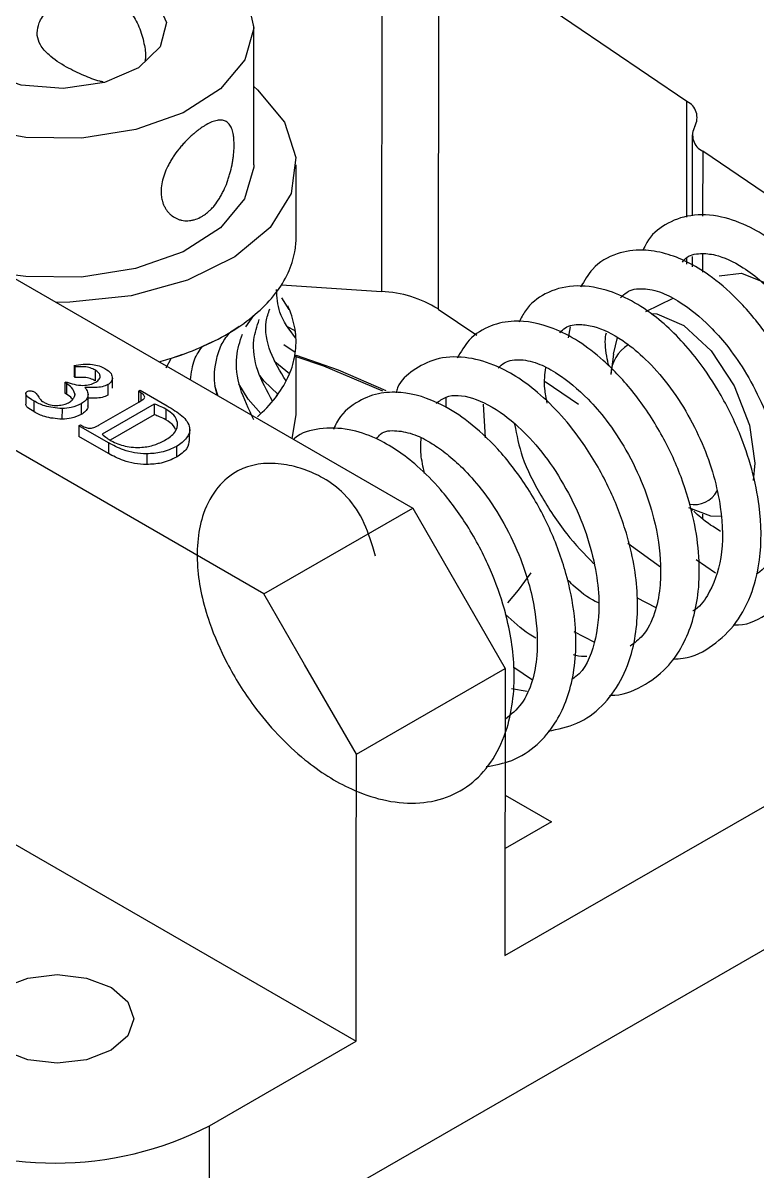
# Model space of a CAD drawing. Header units: millimetres. Extents: x 71 to 341, y 55 to 259.
# Drawn here: x 189.52 to 206.34, y 217.82 to 244.14 of the extents above; entities that cross this region are included whole.
import ezdxf

# ---------------------------------------------------------------- set-up
doc = ezdxf.new("R2010")
doc.units = ezdxf.units.MM

msp = doc.modelspace()

# ---------------------------------------------------------------- linework, layer by layer
at = {"color": 7, "linetype": 'Continuous', "lineweight": 25}
for p, q in [((197.741, 246.608), (197.732, 237.986)), ((199.039, 246.207), (199.03, 237.585)), ((204.732, 242.344), (199.039, 246.207)), ((194.803, 240.889), (194.807, 244.075)), ((204.855, 241.579), (204.853, 239.724)), ((216.199, 233.668), (205.094, 241.203)), ((195.777, 239.226), (195.778, 240.888)), ((185.796, 240.32), (198.45, 233.015)), ((204.852, 238.792), (204.852, 238.55)), ((195.442, 238.142), (197.732, 237.986)), ((195.62, 237.575), (195.449, 237.844)), ((204.409, 237.828), (203.786, 237.523)), ((194.894, 237.51), (194.809, 237.437)), ((199.03, 237.585), (199.918, 236.983)), ((194.469, 237.181), (194.371, 237.117)), ((194.621, 237.175), (194.809, 237.437)), ((195.755, 237.086), (195.577, 237.18)), ((202.056, 237.18), (202.008, 236.922)), ((194.371, 237.117), (194.268, 237.052)), ((195.767, 236.998), (195.755, 237.086)), ((203.051, 236.55), (203.145, 236.93)), ((193.748, 236.776), (193.629, 236.722)), ((193.862, 236.83), (193.748, 236.776)), ((195.756, 236.591), (195.491, 236.767)), ((192.799, 236.239), (192.909, 236.453)), ((193.04, 236.496), (192.909, 236.453)), ((193.168, 236.539), (193.04, 236.496)), ((195.725, 236.419), (195.744, 236.503)), ((195.744, 236.503), (195.756, 236.591)), ((195.773, 235.169), (195.774, 236.524)), ((203.051, 236.55), (202.99, 236.083)), ((190.705, 236.256), (190.685, 236.287)), ((190.685, 236.287), (190.685, 236.042)), ((190.705, 236.256), (190.705, 236.011)), ((191.169, 236.187), (191.168, 235.942)), ((190.476, 235.899), (190.507, 235.917)), ((190.512, 235.878), (190.476, 235.899)), ((190.476, 235.899), (190.476, 235.654)), ((190.512, 235.878), (190.512, 235.633)), ((190.705, 236.011), (190.685, 236.042)), ((191.564, 235.769), (191.565, 236.014)), ((195.546, 235.935), (195.588, 236.016)), ((195.588, 236.016), (195.623, 236.102)), ((201.484, 235.921), (202.245, 235.404)), ((189.581, 235.651), (189.581, 235.406)), ((190.512, 235.633), (190.476, 235.654)), ((190.706, 235.64), (190.706, 235.613)), ((191.007, 235.346), (191.007, 235.652)), ((191.462, 235.851), (191.462, 235.606)), ((192.163, 235.698), (192.202, 235.721)), ((192.22, 235.665), (192.163, 235.698)), ((192.163, 235.698), (192.163, 235.453)), ((192.202, 235.721), (192.821, 235.363)), ((192.22, 235.665), (192.22, 235.483)), ((193.989, 235.59), (193.914, 235.822)), ((195.301, 235.549), (195.359, 235.631)), ((189.761, 235.477), (189.761, 235.232)), ((190.852, 235.413), (190.852, 235.168)), ((191.262, 234.927), (192.171, 235.451)), ((192.526, 235.407), (191.329, 234.718)), ((192.169, 235.45), (192.163, 235.453)), ((192.526, 235.407), (192.526, 235.162)), ((195.237, 235.473), (195.301, 235.549)), ((199.204, 235.559), (199.204, 235.329)), ((200.118, 234.629), (200.068, 235.406)), ((190.41, 235.303), (190.409, 235.058)), ((192.526, 235.162), (191.514, 234.58)), ((192.787, 235.292), (192.786, 235.047)), ((194.892, 235.114), (194.97, 235.189)), ((195.686, 234.611), (195.773, 235.169)), ((190.794, 234.91), (190.793, 234.665)), ((190.794, 234.91), (190.832, 234.932)), ((191.473, 234.518), (190.794, 234.91)), ((190.832, 234.932), (190.889, 234.899)), ((193.335, 234.556), (193.336, 234.862)), ((191.473, 234.272), (190.793, 234.665)), ((191.473, 234.518), (191.473, 234.272)), ((193.036, 234.435), (193.036, 234.19)), ((192.352, 234.264), (192.352, 234.019)), ((206.289, 234.049), (206.254, 233.651)), ((195.038, 231.051), (198.45, 233.015)), ((198.45, 233.015), (200.568, 229.34)), ((204.846, 232.987), (204.846, 232.958)), ((204.126, 231.663), (203.38, 232.209)), ((204.947, 231.842), (205.386, 231.539)), ((203.579, 230.968), (204.017, 230.744)), ((202.144, 230.193), (202.611, 229.943)), ((197.157, 227.375), (200.568, 229.34)), ((200.568, 229.34), (200.562, 222.759)), ((200.764, 229.373), (201.19, 229.086)), ((201.07, 228.816), (200.709, 228.875)), ((183.442, 228.708), (197.151, 220.794)), ((200.562, 222.759), (210.839, 228.678)), ((193.79, 215.576), (213.456, 226.902)), ((200.565, 226.438), (201.627, 225.826)), ((201.627, 225.826), (200.564, 225.214)), ((193.793, 218.86), (197.151, 220.794)), ((193.79, 215.576), (193.793, 218.86))]:
    msp.add_line(p, q, dxfattribs=at)
at = {"color": 8, "linetype": 'Continuous', "lineweight": 25}
for p, q in [((204.729, 239.693), (204.732, 242.344)), ((205.094, 241.203), (205.093, 239.713)), ((205.092, 238.851), (205.092, 238.432)), ((204.728, 238.612), (204.728, 238.751)), ((205.086, 232.883), (205.086, 232.777))]:
    msp.add_line(p, q, dxfattribs=at)
at = {"color": 7, "linetype": 'Continuous', "lineweight": 25, "flags": 128}
for points in [[(187.296, 242.153), (186.476, 242.721), (185.966, 243.398), (185.807, 244.131), (186.013, 244.86), (186.567, 245.526), (187.424, 246.074), (188.514, 246.461), (189.75, 246.655), (191.031, 246.64), (192.253, 246.418), (193.317, 246.006), (194.137, 245.439), (194.647, 244.761), (194.806, 244.028), (194.6, 243.299), (194.046, 242.633), (193.189, 242.085), (192.099, 241.698), (190.863, 241.504), (189.582, 241.519), (188.361, 241.741), (187.296, 242.153)], [(188.634, 243.009), (188.05, 243.46), (187.81, 244.005), (187.95, 244.562), (188.448, 245.045), (189.23, 245.381), (190.175, 245.519), (191.14, 245.438), (191.979, 245.15), (192.563, 244.699), (192.803, 244.154), (192.663, 243.597), (192.165, 243.114), (191.383, 242.778), (190.438, 242.64), (189.473, 242.721), (188.634, 243.009)], [(194.805, 242.687), (194.894, 242.61), (195.51, 241.866), (195.771, 241.056), (195.659, 240.234), (195.182, 239.457), (194.373, 238.779), (193.286, 238.244), (191.996, 237.89), (190.591, 237.74), (190.272, 237.736)], [(194.803, 240.889), (194.803, 240.841), (194.596, 240.113), (194.043, 239.447), (193.186, 238.899), (192.095, 238.512), (190.86, 238.318), (189.579, 238.333), (189.145, 238.387)], [(195.038, 231.051), (185.715, 236.433), (178.39, 240.662)], [(205.469, 238.347), (205.987, 238.404), (206.492, 238.198)], [(203.925, 237.484), (204.04, 237.473), (204.663, 237.206), (205.285, 236.627), (205.813, 235.824), (206.165, 234.918), (206.289, 234.049)], [(195.774, 236.523), (196.736, 236.193), (197.829, 235.72)], [(197.763, 235.701), (196.411, 236.275), (195.774, 236.49)], [(195.623, 236.102), (195.289, 236.375), (195.277, 236.387)], [(194.97, 235.189), (194.68, 235.519), (194.466, 235.872)], [(195.359, 235.631), (195.043, 235.933), (194.944, 236.057)], [(205.516, 232.827), (205.282, 232.834), (204.777, 233.026)], [(201.157, 231.535), (200.866, 231.136), (200.622, 230.848)], [(197.157, 227.375), (195.971, 229.433), (195.038, 231.051)], [(197.151, 220.794), (197.154, 224.479), (197.157, 227.375)], [(188.671, 220.922), (188.538, 221.311), (188.672, 221.698), (189.053, 222.027), (189.624, 222.246), (190.297, 222.323), (190.97, 222.245), (191.541, 222.025), (191.922, 221.696), (192.055, 221.307), (191.921, 220.919), (191.54, 220.591), (190.969, 220.371), (190.296, 220.295), (189.623, 220.373), (189.052, 220.593), (188.671, 220.922)]]:
    msp.add_lwpolyline(points, dxfattribs=at)
at = {"color": 7, "linetype": 'Continuous', "lineweight": 25}
for centre, radius, start, end in [((204.554, 241.973), 0.411, 330.976, 64.2805), ((205.273, 241.574), 0.411, 150.976, 244.2805), ((193.939, 239.228), 1.837, 349.6563, 359.9228), ((193.771, 239.264), 2.009, 334.8877, 349.5119), ((193.36, 239.46), 2.465, 322.0734, 334.8334), ((197.618, 235.316), 2.673, 58.1045, 87.5539), ((192.781, 239.91), 3.198, 311.3589, 322.0819), ((192.127, 240.649), 4.185, 302.4319, 311.3933), ((193.652, 236.75), 2.134, 20.2813, 25.1344), ((193.853, 236.819), 1.922, 5.3489, 20.415), ((191.495, 241.637), 5.357, 294.8689, 302.4692), ((193.944, 236.832), 1.83, 349.6411, 5.2052), ((190.969, 242.764), 6.601, 288.2894, 294.9011), ((203.831, 236.053), 0.842, 122.1976, 177.9679), ((190.668, 243.643), 7.531, 285.1251, 288.3638), ((193.769, 236.869), 2.009, 334.8877, 349.5119), ((193.357, 237.064), 2.465, 322.0734, 334.8334), ((192.778, 237.515), 3.198, 311.3589, 322.0819), ((204.891, 233.713), 0.614, 259.7035, 330.9367), ((190.262, 225.695), 7.693, 242.6013, 297.3222)]:
    msp.add_arc(centre, radius, start, end, dxfattribs=at)
for points, knots in [([(189.84, 243.917), (189.85, 243.994), (189.874, 244.17), (190.085, 244.465), (190.442, 244.735), (190.896, 244.882), (191.339, 244.861), (191.708, 244.691), (191.993, 244.405), (192.19, 244.052), (192.295, 243.686), (192.335, 243.407), (192.315, 243.293), (192.31, 243.265)], [0, 0, 0, 0, 0.065209, 0.149815, 0.274256, 0.401752, 0.503292, 0.605281, 0.697014, 0.788469, 0.885366, 0.972069, 1, 1, 1, 1]), ([(191.35, 242.792), (191.326, 242.797), (191.187, 242.826), (190.891, 242.944), (190.483, 243.137), (190.133, 243.37), (189.912, 243.618), (189.844, 243.802), (189.84, 243.897), (189.84, 243.917)], [0, 0, 0, 0, 0.037922, 0.219825, 0.425415, 0.668999, 0.836965, 0.966477, 1, 1, 1, 1]), ([(193.651, 241.77), (193.673, 241.783), (193.741, 241.826), (193.828, 241.867), (193.908, 241.896), (193.984, 241.915), (194.052, 241.92), (194.114, 241.91), (194.17, 241.89), (194.219, 241.855), (194.259, 241.804), (194.285, 241.758), (194.307, 241.705), (194.325, 241.643), (194.338, 241.582), (194.348, 241.506), (194.353, 241.432), (194.355, 241.345), (194.352, 241.238), (194.342, 241.115), (194.324, 240.987), (194.301, 240.856), (194.269, 240.723), (194.23, 240.591), (194.185, 240.459), (194.131, 240.329), (194.069, 240.207), (194, 240.089), (193.923, 239.98), (193.846, 239.892), (193.778, 239.825), (193.715, 239.772), (193.643, 239.722), (193.557, 239.673), (193.461, 239.635), (193.365, 239.615), (193.27, 239.605), (193.177, 239.613), (193.089, 239.637), (193.004, 239.672), (192.925, 239.722), (192.857, 239.788), (192.811, 239.844), (192.771, 239.907), (192.737, 239.976), (192.714, 240.044), (192.694, 240.125), (192.684, 240.201), (192.681, 240.288), (192.686, 240.394), (192.706, 240.513), (192.74, 240.632), (192.783, 240.753), (192.839, 240.873), (192.905, 240.991), (192.979, 241.108), (193.063, 241.222), (193.153, 241.33), (193.248, 241.435), (193.346, 241.532), (193.439, 241.613), (193.516, 241.675), (193.584, 241.726), (193.634, 241.759), (193.651, 241.77)], [0, 0, 0, 0, 0.012846, 0.038986, 0.05231, 0.065155, 0.091268, 0.104561, 0.117697, 0.144397, 0.157993, 0.171357, 0.184817, 0.198583, 0.212458, 0.221761, 0.240533, 0.250013, 0.262847, 0.288966, 0.302279, 0.315113, 0.341201, 0.354481, 0.36763, 0.394359, 0.40797, 0.42133, 0.448523, 0.462394, 0.47171, 0.490507, 0.5, 0.512846, 0.538986, 0.55231, 0.565155, 0.591268, 0.604561, 0.617697, 0.644397, 0.657993, 0.671357, 0.684817, 0.698583, 0.712458, 0.721761, 0.740533, 0.750013, 0.762847, 0.788966, 0.802279, 0.815113, 0.841201, 0.854481, 0.86763, 0.894359, 0.90797, 0.92133, 0.948523, 0.962394, 0.97171, 0.990507, 1, 1, 1, 1]), ([(207.193, 231.184), (207.321, 231.195), (207.704, 231.227), (208.238, 231.524), (208.753, 232.054), (209.162, 232.897), (209.327, 234.072), (209.133, 235.363), (208.733, 236.508), (208.141, 237.647), (207.282, 238.733), (206.321, 239.436), (205.491, 239.738), (204.8, 239.768), (204.234, 239.55), (203.87, 239.253), (203.752, 238.993), (203.724, 238.934)], [0, 0, 0, 0, 0.032433, 0.096339, 0.161405, 0.222919, 0.316346, 0.40916, 0.472307, 0.537874, 0.642539, 0.733419, 0.791728, 0.857138, 0.921729, 0.982156, 1, 1, 1, 1]), ([(205.802, 230.347), (205.805, 230.346), (206.083, 230.314), (206.529, 230.553), (207.238, 231.037), (207.766, 232.019), (207.887, 233.226), (207.755, 234.291), (207.512, 235.192), (207.112, 236.128), (206.564, 237.039), (205.918, 237.81), (205.132, 238.479), (204.398, 238.85), (203.673, 238.963), (203.086, 238.873), (202.588, 238.592), (202.38, 238.233), (202.296, 238.089)], [0, 0, 0, 0, 0.0007006, 0.0656417, 0.1265018, 0.2297319, 0.3253853, 0.3794046, 0.4374641, 0.4983753, 0.5639421, 0.6320708, 0.6916544, 0.7801055, 0.8266036, 0.8849181, 0.9536293, 1, 1, 1, 1]), ([(204.628, 238.661), (204.65, 238.689), (204.75, 238.818), (205.016, 238.871), (205.434, 238.837), (205.931, 238.619), (206.475, 238.208), (206.965, 237.712), (207.438, 237.063), (207.833, 236.336), (208.122, 235.605), (208.355, 234.692), (208.421, 233.636), (208.166, 232.833), (207.905, 232.429), (207.748, 232.34), (207.722, 232.325)], [0, 0, 0, 0, 0.021997, 0.101498, 0.165029, 0.263516, 0.324223, 0.394934, 0.471491, 0.543927, 0.611912, 0.676884, 0.797671, 0.917689, 0.986351, 1, 1, 1, 1]), ([(195.771, 236.913), (195.623, 237.107), (195.361, 237.449), (195.337, 237.856), (195.326, 238.032)], [0, 0, 0, 0, 0.5664441, 1, 1, 1, 1]), ([(204.406, 229.559), (204.488, 229.563), (204.832, 229.579), (205.339, 229.848), (205.88, 230.359), (206.237, 231.051), (206.449, 231.952), (206.436, 233.183), (206.063, 234.549), (205.487, 235.696), (204.85, 236.625), (203.998, 237.497), (202.996, 238.049), (202.105, 238.156), (201.488, 237.975), (201.077, 237.663), (200.931, 237.374), (200.885, 237.284)], [0, 0, 0, 0, 0.02034, 0.085922, 0.151474, 0.215526, 0.270486, 0.353959, 0.462259, 0.528848, 0.587421, 0.672852, 0.773252, 0.841123, 0.909897, 0.971762, 1, 1, 1, 1]), ([(203.207, 237.838), (203.253, 237.885), (203.388, 238.025), (203.72, 238.076), (204.133, 237.989), (204.641, 237.725), (205.163, 237.306), (205.665, 236.744), (206.071, 236.166), (206.45, 235.459), (206.732, 234.718), (206.89, 234.055), (206.957, 233.496), (206.964, 232.979), (206.898, 232.443), (206.699, 231.93), (206.497, 231.6), (206.328, 231.511), (206.317, 231.506)], [0, 0, 0, 0, 0.039926, 0.11772, 0.194767, 0.260747, 0.358745, 0.412623, 0.476648, 0.54953, 0.620899, 0.682373, 0.732728, 0.779924, 0.840729, 0.914865, 0.994944, 1, 1, 1, 1]), ([(195.546, 235.935), (195.412, 236.154), (195.144, 236.592), (195.038, 237.187), (195.139, 237.492), (195.17, 237.586)], [0, 0, 0, 0, 0.408031, 0.817437, 1, 1, 1, 1]), ([(195.237, 235.473), (195.109, 235.704), (194.853, 236.167), (194.757, 236.838), (194.879, 237.192), (194.931, 237.342)], [0, 0, 0, 0, 0.363956, 0.729137, 1, 1, 1, 1]), ([(202.961, 228.727), (203, 228.728), (203.305, 228.733), (203.783, 228.95), (204.317, 229.371), (204.775, 230.063), (205.079, 231.158), (204.985, 232.508), (204.62, 233.752), (204.15, 234.757), (203.538, 235.678), (202.7, 236.568), (201.755, 237.184), (200.853, 237.354), (200.206, 237.217), (199.751, 236.944), (199.552, 236.605), (199.466, 236.46)], [0, 0, 0, 0, 0.0095115, 0.0741843, 0.1344425, 0.1876024, 0.2778369, 0.3856175, 0.4501381, 0.5164476, 0.5861569, 0.6542261, 0.7568792, 0.8376879, 0.891138, 0.9532338, 1, 1, 1, 1]), ([(201.82, 237.042), (201.86, 237.084), (201.979, 237.21), (202.253, 237.243), (202.668, 237.188), (203.175, 236.948), (203.745, 236.493), (204.247, 235.949), (204.712, 235.266), (205.091, 234.519), (205.359, 233.766), (205.554, 232.853), (205.568, 231.834), (205.276, 231.094), (205.017, 230.732), (204.872, 230.664), (204.867, 230.661)], [0, 0, 0, 0, 0.036781, 0.109565, 0.166335, 0.266638, 0.331785, 0.406414, 0.48242, 0.554935, 0.624829, 0.692068, 0.810203, 0.92709, 0.997348, 1, 1, 1, 1]), ([(193.972, 235.6), (193.956, 235.66), (193.875, 235.972), (193.927, 236.387), (194.062, 236.805), (194.2, 236.971), (194.268, 237.052)], [0, 0, 0, 0, 0.09606, 0.501807, 0.755478, 1, 1, 1, 1]), ([(194.807, 235.044), (194.689, 235.287), (194.454, 235.772), (194.366, 236.478), (194.487, 236.842), (194.543, 237.01)], [0, 0, 0, 0, 0.349592, 0.70036, 1, 1, 1, 1]), ([(195.771, 236.913), (195.77, 236.939), (195.769, 236.967), (195.767, 236.996), (195.767, 236.998)], [0, 0, 0, 0, 0.925324, 1, 1, 1, 1]), ([(202.939, 236.272), (202.924, 236.349), (202.872, 236.615), (202.845, 236.895), (202.886, 237.025), (202.891, 237.04)], [0, 0, 0, 0, 0.266591, 0.917997, 1, 1, 1, 1]), ([(193.357, 235.962), (193.377, 236.128), (193.415, 236.444), (193.56, 236.632), (193.629, 236.722)], [0, 0, 0, 0, 0.522639, 1, 1, 1, 1]), ([(201.554, 227.906), (201.78, 227.952), (202.242, 228.047), (202.8, 228.452), (203.234, 229.033), (203.566, 229.904), (203.655, 231.096), (203.4, 232.394), (202.939, 233.553), (202.283, 234.683), (201.385, 235.694), (200.423, 236.3), (199.613, 236.512), (198.964, 236.472), (198.475, 236.202), (198.147, 235.938), (198.077, 235.703), (198.065, 235.663)], [0, 0, 0, 0, 0.059706, 0.121738, 0.183078, 0.242229, 0.334898, 0.426592, 0.490828, 0.561639, 0.665016, 0.753054, 0.810893, 0.875556, 0.935889, 0.989357, 1, 1, 1, 1]), ([(200.407, 236.236), (200.453, 236.279), (200.592, 236.408), (200.923, 236.446), (201.333, 236.348), (201.84, 236.077), (202.382, 235.634), (202.919, 235.013), (203.361, 234.344), (203.734, 233.573), (204.028, 232.669), (204.144, 231.851), (204.123, 231.136), (203.999, 230.574), (203.778, 230.11), (203.531, 229.929), (203.43, 229.856)], [0, 0, 0, 0, 0.03872, 0.1159286, 0.1924302, 0.2572608, 0.3560224, 0.4164343, 0.4900182, 0.569078, 0.6374696, 0.7393146, 0.7951341, 0.8649645, 0.9451565, 1, 1, 1, 1]), ([(190.685, 236.287), (190.753, 236.299), (190.89, 236.324), (191.093, 236.323), (191.268, 236.285), (191.352, 236.242), (191.394, 236.22)], [0, 0, 0, 0, 0.28039, 0.560089, 0.779847, 1, 1, 1, 1]), ([(191.169, 236.187), (191.133, 236.205), (191.061, 236.24), (190.898, 236.269), (190.779, 236.261), (190.705, 236.256)], [0, 0, 0, 0, 0.280133, 0.560263, 1, 1, 1, 1]), ([(191.182, 235.904), (191.214, 235.927), (191.28, 235.974), (191.29, 236.061), (191.248, 236.134), (191.195, 236.17), (191.169, 236.187)], [0, 0, 0, 0, 0.279434, 0.558595, 0.779246, 1, 1, 1, 1]), ([(191.394, 236.22), (191.45, 236.184), (191.549, 236.118), (191.559, 236.033), (191.564, 235.995)], [0, 0, 0, 0, 0.560468, 1, 1, 1, 1]), ([(201.527, 235.429), (201.506, 235.541), (201.448, 235.861), (201.478, 236.093), (201.498, 236.243)], [0, 0, 0, 0, 0.351372, 1, 1, 1, 1]), ([(190.507, 235.917), (190.566, 235.895), (190.683, 235.853), (190.874, 235.827), (191.054, 235.845), (191.139, 235.884), (191.182, 235.904)], [0, 0, 0, 0, 0.280286, 0.560545, 0.780188, 1, 1, 1, 1]), ([(190.706, 235.64), (190.688, 235.689), (190.656, 235.778), (190.556, 235.847), (190.512, 235.878)], [0, 0, 0, 0, 0.559654, 1, 1, 1, 1]), ([(191.168, 235.942), (191.133, 235.96), (191.061, 235.994), (190.898, 236.024), (190.778, 236.016), (190.705, 236.011)], [0, 0, 0, 0, 0.280133, 0.560263, 1, 1, 1, 1]), ([(191.564, 235.995), (191.558, 235.965), (191.546, 235.911), (191.488, 235.87), (191.462, 235.851)], [0, 0, 0, 0, 0.560087, 1, 1, 1, 1]), ([(189.761, 235.477), (189.709, 235.507), (189.63, 235.553), (189.582, 235.623), (189.578, 235.666), (189.598, 235.685), (189.608, 235.694)], [0, 0, 0, 0, 0.5012394, 0.7503638, 0.8757848, 1, 1, 1, 1]), ([(189.608, 235.694), (189.622, 235.699), (189.651, 235.711), (189.701, 235.709), (189.743, 235.701), (189.763, 235.691), (189.774, 235.686)], [0, 0, 0, 0, 0.278497, 0.558577, 0.779176, 1, 1, 1, 1]), ([(189.774, 235.686), (189.784, 235.679), (189.802, 235.668), (189.816, 235.654), (189.822, 235.648)], [0, 0, 0, 0, 0.559682, 1, 1, 1, 1]), ([(189.822, 235.648), (189.84, 235.62), (189.873, 235.57), (189.909, 235.522), (189.925, 235.5)], [0, 0, 0, 0, 0.560125, 1, 1, 1, 1]), ([(190.647, 235.506), (190.643, 235.517), (190.62, 235.566), (190.559, 235.603), (190.512, 235.633)], [0, 0, 0, 0, 0.217374, 1, 1, 1, 1]), ([(190.682, 235.552), (190.691, 235.568), (190.704, 235.592), (190.705, 235.618), (190.705, 235.627)], [0, 0, 0, 0, 0.657451, 1, 1, 1, 1]), ([(190.936, 235.789), (190.96, 235.753), (191.01, 235.683), (191.011, 235.575), (190.954, 235.481), (190.886, 235.436), (190.852, 235.413)], [0, 0, 0, 0, 0.2803594, 0.5598747, 0.7798283, 1, 1, 1, 1]), ([(191.462, 235.851), (191.42, 235.833), (191.336, 235.798), (191.149, 235.779), (191.017, 235.785), (190.936, 235.789)], [0, 0, 0, 0, 0.279023, 0.559295, 1, 1, 1, 1]), ([(191.462, 235.606), (191.42, 235.588), (191.336, 235.553), (191.173, 235.536), (191.064, 235.54), (191.007, 235.543)], [0, 0, 0, 0, 0.320365, 0.642164, 1, 1, 1, 1]), ([(192.305, 235.564), (192.299, 235.585), (192.287, 235.624), (192.241, 235.653), (192.22, 235.665)], [0, 0, 0, 0, 0.557837, 1, 1, 1, 1]), ([(200.131, 227.092), (200.331, 227.129), (200.767, 227.21), (201.298, 227.561), (201.817, 228.17), (202.19, 229.15), (202.215, 230.367), (201.983, 231.544), (201.605, 232.57), (201.066, 233.55), (200.426, 234.381), (199.76, 234.995), (199.013, 235.479), (198.295, 235.7), (197.624, 235.666), (197.122, 235.447), (196.77, 235.152), (196.657, 234.878), (196.635, 234.826)], [0, 0, 0, 0, 0.051478, 0.111731, 0.165237, 0.253481, 0.348729, 0.411863, 0.479219, 0.546796, 0.614722, 0.677248, 0.730927, 0.815222, 0.864206, 0.921478, 0.98512, 1, 1, 1, 1]), ([(198.984, 235.422), (199.057, 235.477), (199.274, 235.639), (199.782, 235.6), (200.459, 235.252), (201.084, 234.703), (201.613, 234.063), (202.082, 233.28), (202.44, 232.443), (202.651, 231.637), (202.75, 230.757), (202.64, 229.854), (202.38, 229.278), (202.125, 229.113), (202.092, 229.092)], [0, 0, 0, 0, 0.058817, 0.17505, 0.28554, 0.358658, 0.440962, 0.523028, 0.602657, 0.68062, 0.749182, 0.858988, 0.982233, 1, 1, 1, 1]), ([(189.761, 235.232), (189.71, 235.262), (189.634, 235.308), (189.581, 235.373), (189.582, 235.4), (189.583, 235.406)], [0, 0, 0, 0, 0.613717, 0.918745, 1, 1, 1, 1]), ([(190.41, 235.303), (190.272, 235.315), (190.024, 235.336), (189.842, 235.434), (189.761, 235.477)], [0, 0, 0, 0, 0.557669, 1, 1, 1, 1]), ([(189.925, 235.5), (189.937, 235.488), (189.96, 235.468), (189.989, 235.45), (190.002, 235.442)], [0, 0, 0, 0, 0.559708, 1, 1, 1, 1]), ([(190.002, 235.442), (190.048, 235.421), (190.14, 235.38), (190.306, 235.37), (190.455, 235.387), (190.526, 235.421), (190.562, 235.437)], [0, 0, 0, 0, 0.279547, 0.559549, 0.77981, 1, 1, 1, 1]), ([(190.852, 235.413), (190.779, 235.379), (190.649, 235.318), (190.483, 235.308), (190.41, 235.303)], [0, 0, 0, 0, 0.559247, 1, 1, 1, 1]), ([(190.562, 235.437), (190.59, 235.457), (190.642, 235.491), (190.67, 235.533), (190.682, 235.552)], [0, 0, 0, 0, 0.559675, 1, 1, 1, 1]), ([(190.998, 235.376), (191, 235.358), (191.005, 235.311), (190.952, 235.236), (190.885, 235.191), (190.852, 235.168)], [0, 0, 0, 0, 0.230763, 0.615191, 1, 1, 1, 1]), ([(192.171, 235.451), (192.202, 235.47), (192.245, 235.496), (192.293, 235.534), (192.301, 235.554), (192.305, 235.564)], [0, 0, 0, 0, 0.56077, 0.781121, 1, 1, 1, 1]), ([(192.787, 235.292), (192.741, 235.315), (192.659, 235.358), (192.567, 235.392), (192.526, 235.407)], [0, 0, 0, 0, 0.559861, 1, 1, 1, 1]), ([(192.821, 235.363), (192.942, 235.291), (193.182, 235.149), (193.376, 234.882), (193.296, 234.618), (193.123, 234.496), (193.036, 234.435)], [0, 0, 0, 0, 0.2816027, 0.5599768, 0.7798351, 1, 1, 1, 1]), ([(190.409, 235.058), (190.271, 235.07), (190.024, 235.091), (189.842, 235.189), (189.761, 235.232)], [0, 0, 0, 0, 0.557669, 1, 1, 1, 1]), ([(190.852, 235.168), (190.779, 235.134), (190.649, 235.073), (190.483, 235.063), (190.409, 235.058)], [0, 0, 0, 0, 0.559247, 1, 1, 1, 1]), ([(192.786, 235.047), (192.741, 235.07), (192.659, 235.113), (192.567, 235.147), (192.526, 235.162)], [0, 0, 0, 0, 0.559861, 1, 1, 1, 1]), ([(192.77, 234.576), (192.856, 234.634), (193.027, 234.749), (193.082, 234.966), (192.989, 235.156), (192.854, 235.246), (192.787, 235.292)], [0, 0, 0, 0, 0.2802876, 0.5592178, 0.7793706, 1, 1, 1, 1]), ([(190.889, 234.899), (190.921, 234.883), (190.976, 234.853), (191.051, 234.853), (191.083, 234.853)], [0, 0, 0, 0, 0.561478, 1, 1, 1, 1]), ([(191.083, 234.853), (191.12, 234.864), (191.186, 234.883), (191.239, 234.914), (191.262, 234.927)], [0, 0, 0, 0, 0.557723, 1, 1, 1, 1]), ([(193.011, 234.821), (193, 234.85), (192.965, 234.936), (192.858, 235.002), (192.786, 235.047)], [0, 0, 0, 0, 0.330022, 1, 1, 1, 1]), ([(197.597, 231.916), (197.576, 231.987), (197.486, 232.301), (197.296, 232.84), (196.856, 233.406), (196.37, 233.74), (195.878, 233.945), (195.213, 234.099), (194.517, 233.988), (193.957, 233.525), (193.56, 232.813), (193.444, 231.724), (193.71, 230.522), (194.183, 229.43), (194.883, 228.306), (195.865, 227.262), (196.912, 226.599), (197.784, 226.299), (198.533, 226.221), (199.241, 226.356), (199.842, 226.702), (200.314, 227.246), (200.706, 228.109), (200.836, 229.304), (200.619, 230.569), (200.227, 231.669), (199.728, 232.614), (199.141, 233.412), (198.443, 234.117), (197.728, 234.601), (196.949, 234.862), (196.303, 234.86), (195.883, 234.755), (195.724, 234.604), (195.714, 234.595)], [0, 0, 0, 0, 0.007116, 0.031276, 0.053513, 0.07284, 0.088522, 0.110198, 0.159507, 0.189888, 0.221186, 0.270084, 0.314634, 0.346432, 0.381321, 0.433697, 0.475402, 0.502338, 0.532285, 0.562971, 0.593802, 0.624169, 0.654572, 0.704156, 0.746149, 0.775115, 0.810022, 0.842226, 0.867599, 0.909205, 0.935789, 0.966862, 0.997867, 1, 1, 1, 1]), ([(200.784, 234.942), (200.832, 234.693), (200.933, 234.156), (201.384, 233.289), (201.926, 232.439), (202.386, 231.965), (202.602, 231.742)], [0, 0, 0, 0, 0.223302, 0.480948, 0.756816, 1, 1, 1, 1]), ([(191.329, 234.718), (191.365, 234.687), (191.428, 234.633), (191.505, 234.585), (191.539, 234.563)], [0, 0, 0, 0, 0.560037, 1, 1, 1, 1]), ([(191.539, 234.563), (191.64, 234.516), (191.843, 234.421), (192.219, 234.399), (192.54, 234.46), (192.693, 234.537), (192.77, 234.576)], [0, 0, 0, 0, 0.279726, 0.55905, 0.77923, 1, 1, 1, 1]), ([(193.326, 234.588), (193.317, 234.517), (193.297, 234.366), (193.126, 234.251), (193.036, 234.19)], [0, 0, 0, 0, 0.47054, 1, 1, 1, 1]), ([(197.619, 234.606), (197.647, 234.646), (197.75, 234.796), (198.074, 234.809), (198.466, 234.732), (198.86, 234.53), (199.231, 234.268), (199.619, 233.925), (200.053, 233.436), (200.504, 232.765), (200.881, 232.001), (201.124, 231.279), (201.293, 230.475), (201.328, 229.716), (201.198, 229.024), (200.968, 228.508), (200.7, 228.285), (200.567, 228.174)], [0, 0, 0, 0, 0.028148, 0.10576, 0.180352, 0.243014, 0.292411, 0.341772, 0.403653, 0.478841, 0.556852, 0.623217, 0.677451, 0.779051, 0.84734, 0.924121, 1, 1, 1, 1]), ([(198.719, 233.813), (198.686, 233.965), (198.617, 234.276), (198.634, 234.507), (198.643, 234.625)], [0, 0, 0, 0, 0.486842, 1, 1, 1, 1]), ([(192.352, 234.264), (192.258, 234.269), (192.07, 234.279), (191.762, 234.366), (191.583, 234.46), (191.473, 234.518)], [0, 0, 0, 0, 0.279653, 0.55977, 1, 1, 1, 1]), ([(193.036, 234.435), (192.924, 234.381), (192.724, 234.285), (192.466, 234.27), (192.352, 234.264)], [0, 0, 0, 0, 0.559501, 1, 1, 1, 1]), ([(192.352, 234.019), (192.258, 234.024), (192.07, 234.034), (191.762, 234.121), (191.582, 234.215), (191.473, 234.272)], [0, 0, 0, 0, 0.279653, 0.55977, 1, 1, 1, 1]), ([(193.036, 234.19), (192.924, 234.136), (192.724, 234.04), (192.466, 234.025), (192.352, 234.019)], [0, 0, 0, 0, 0.5595015, 1, 1, 1, 1]), ([(205.503, 232.486), (205.35, 232.581), (205.139, 232.713), (204.942, 232.9), (204.888, 232.951)], [0, 0, 0, 0, 0.726716, 1, 1, 1, 1]), ([(202.707, 230.845), (202.682, 230.856), (202.487, 230.945), (202.236, 231.14), (202.031, 231.341), (201.987, 231.385)], [0, 0, 0, 0, 0.103866, 0.80741, 1, 1, 1, 1]), ([(201.273, 230.041), (201.22, 230.07), (200.983, 230.201), (200.749, 230.42), (200.567, 230.589)], [0, 0, 0, 0, 0.223817, 1, 1, 1, 1]), ([(202.438, 229.617), (202.357, 229.613), (202.258, 229.608), (202.148, 229.651), (202.13, 229.658)], [0, 0, 0, 0, 0.8339962, 1, 1, 1, 1])]:
    msp.add_open_spline(points, degree=3, knots=knots, dxfattribs=at)

doc.saveas('drawing.dxf')
